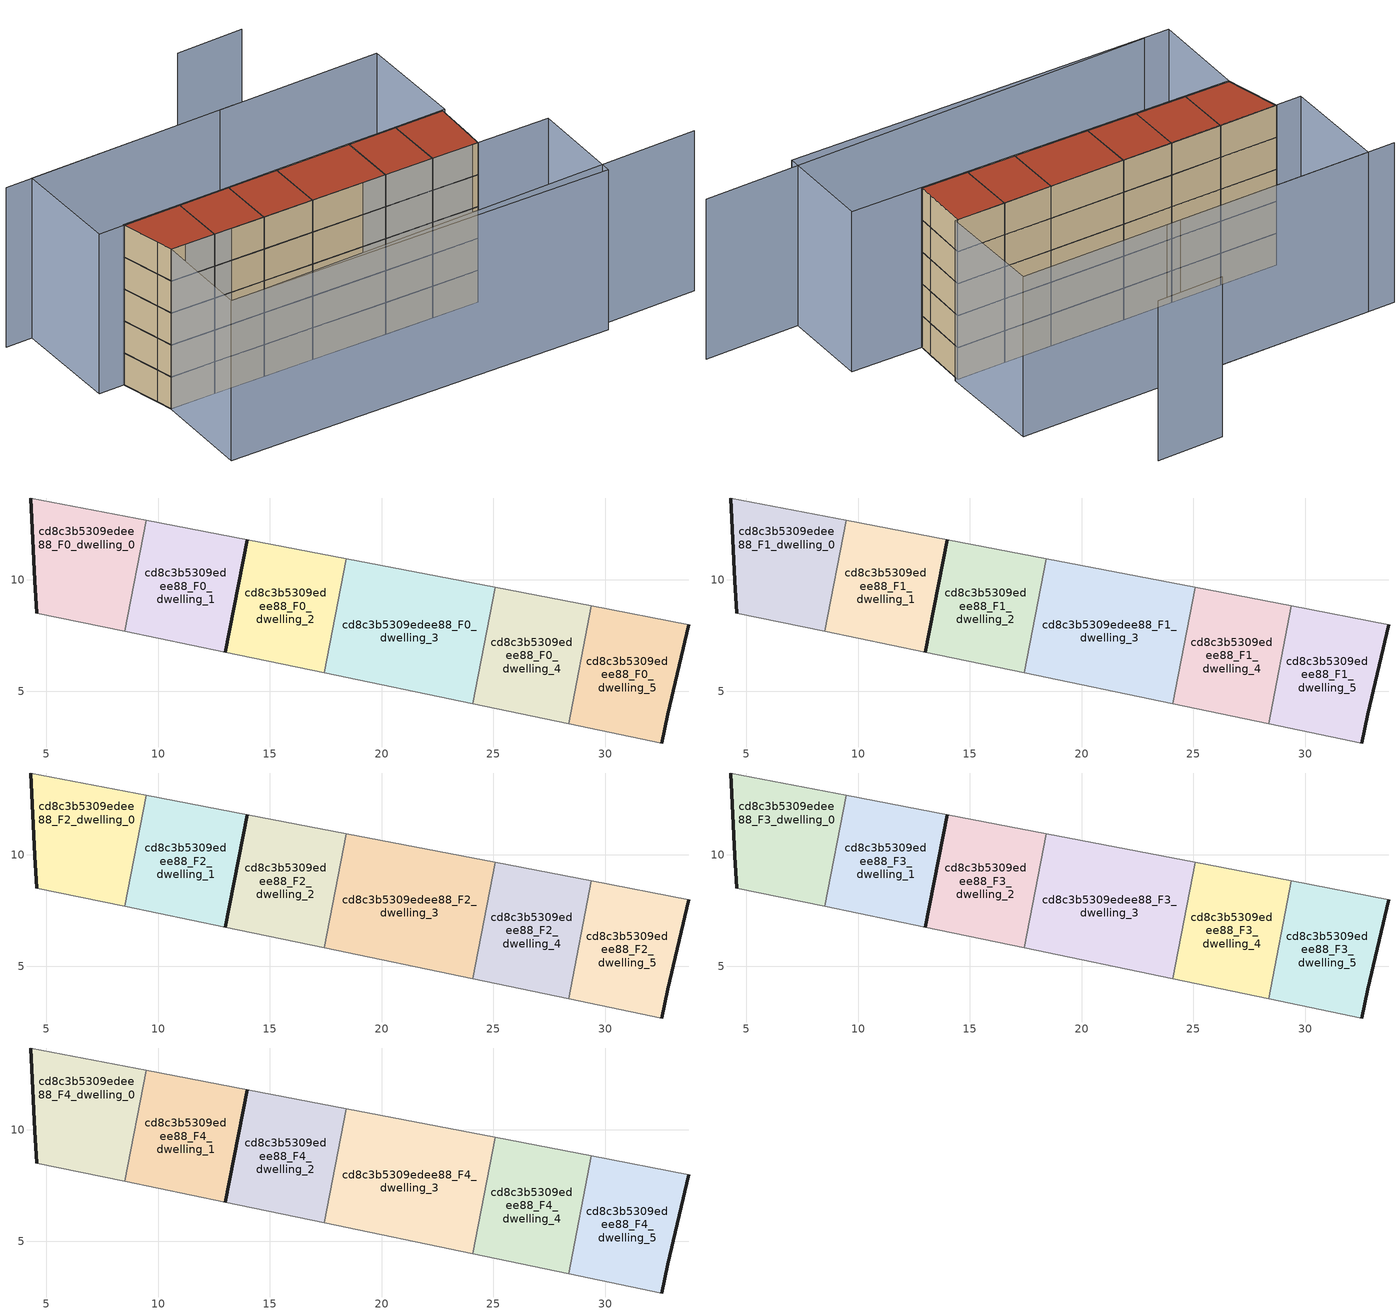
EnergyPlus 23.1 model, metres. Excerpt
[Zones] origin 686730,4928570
cd8c3b5309edee88_F0_dwelling_0
 floor ground (EU_floor_Construction): 8.52,7.69 9.47,12.66 4.31,13.66 4.49,9.96 4.56,8.51 z0
 wall outside (EU_wall_Construction): 4.56,8.51 4.49,9.96 4.31,13.66 z0:3
 wall adiabatic (EU_wall_Construction): 8.52,7.69 4.56,8.51 / 4.31,13.66 9.47,12.66 z0:3
 wall to cd8c3b5309edee88_F0_dwelling_1 (EU_wall_Construction): 9.47,12.66 8.52,7.69 z0:3
cd8c3b5309edee88_F0_dwelling_1
 floor ground (EU_floor_Construction): 13.01,6.75 13.98,11.79 9.47,12.66 8.52,7.69 z0
 wall outside (EU_wall_Construction): 13.98,11.79 13.01,6.75 z0:3
 wall adiabatic (EU_wall_Construction): 13.01,6.75 8.52,7.69 / 9.47,12.66 13.98,11.79 z0:3
cd8c3b5309edee88_F0_dwelling_2
 floor ground (EU_floor_Construction): 17.44,5.83 18.42,10.94 13.98,11.79 13.01,6.75 z0
 wall outside (EU_wall_Construction): 13.01,6.75 13.98,11.79 z0:3
 wall adiabatic (EU_wall_Construction): 17.44,5.83 13.01,6.75 / 13.98,11.79 18.42,10.94 z0:3
 wall to cd8c3b5309edee88_F0_dwelling_3 (EU_wall_Construction): 18.42,10.94 17.44,5.83 z0:3
cd8c3b5309edee88_F0_dwelling_3
 floor ground (EU_floor_Construction): 24.08,4.45 25.08,9.66 18.42,10.94 17.44,5.83 z0
 wall adiabatic (EU_wall_Construction): 24.08,4.45 17.44,5.83 / 18.42,10.94 25.08,9.66 z0:3
 wall to cd8c3b5309edee88_F0_dwelling_4 (EU_wall_Construction): 25.09,9.66 24.08,4.45 z0:3
cd8c3b5309edee88_F0_dwelling_4
 floor ground (EU_floor_Construction): 28.38,3.56 29.39,8.83 25.08,9.66 24.08,4.45 z0
 wall adiabatic (EU_wall_Construction): 28.38,3.56 24.08,4.45 / 25.08,9.66 29.39,8.83 z0:3
 wall to cd8c3b5309edee88_F0_dwelling_5 (EU_wall_Construction): 29.39,8.83 28.38,3.56 z0:3
cd8c3b5309edee88_F0_dwelling_5
 floor ground (EU_floor_Construction): 32.53,2.69 32.82,3.97 33.74,7.99 29.39,8.83 28.38,3.56 z0
 wall outside (EU_wall_Construction): 33.74,7.99 32.82,3.97 32.53,2.69 z0:3
 wall adiabatic (EU_wall_Construction): 32.53,2.69 28.38,3.56 / 29.39,8.83 33.74,7.99 z0:3
cd8c3b5309edee88_F1_dwelling_0
 floor to cd8c3b5309edee88_F0_dwelling_0 (EU_floor_Construction): 8.51,7.69 9.47,12.66 4.3,13.66 4.49,9.96 4.56,8.51 z3
 wall outside (EU_wall_Construction): 4.56,8.51 4.49,9.96 4.31,13.66 z3:6
 wall adiabatic (EU_wall_Construction): 8.52,7.69 4.56,8.51 / 4.31,13.66 9.47,12.66 z3:6
 wall to cd8c3b5309edee88_F1_dwelling_1 (EU_wall_Construction): 9.47,12.66 8.52,7.69 z3:6
cd8c3b5309edee88_F1_dwelling_1
 floor to cd8c3b5309edee88_F0_dwelling_1 (EU_floor_Construction): 13.01,6.75 13.98,11.79 9.47,12.66 8.51,7.69 z3
 wall outside (EU_wall_Construction): 13.98,11.79 13.01,6.75 z3:6
 wall adiabatic (EU_wall_Construction): 13.01,6.75 8.52,7.69 / 9.47,12.66 13.98,11.79 z3:6
cd8c3b5309edee88_F1_dwelling_2
 floor to cd8c3b5309edee88_F0_dwelling_2 (EU_floor_Construction): 17.44,5.83 18.42,10.94 13.98,11.79 13.01,6.75 z3
 wall outside (EU_wall_Construction): 13.01,6.75 13.98,11.79 z3:6
 wall adiabatic (EU_wall_Construction): 17.44,5.83 13.01,6.75 / 13.98,11.79 18.42,10.94 z3:6
 wall to cd8c3b5309edee88_F1_dwelling_3 (EU_wall_Construction): 18.42,10.94 17.44,5.83 z3:6
cd8c3b5309edee88_F1_dwelling_3
 floor to cd8c3b5309edee88_F0_dwelling_3 (EU_floor_Construction): 24.08,4.45 25.08,9.66 18.42,10.94 17.44,5.83 z3
 wall adiabatic (EU_wall_Construction): 24.08,4.45 17.44,5.83 / 18.42,10.94 25.08,9.66 z3:6
 wall to cd8c3b5309edee88_F1_dwelling_4 (EU_wall_Construction): 25.09,9.66 24.08,4.45 z3:6
cd8c3b5309edee88_F1_dwelling_4
 floor to cd8c3b5309edee88_F0_dwelling_4 (EU_floor_Construction): 28.38,3.56 29.39,8.83 25.08,9.66 24.08,4.45 z3
 wall adiabatic (EU_wall_Construction): 28.38,3.56 24.08,4.45 / 25.08,9.66 29.39,8.83 z3:6
 wall to cd8c3b5309edee88_F1_dwelling_5 (EU_wall_Construction): 29.39,8.83 28.38,3.56 z3:6
cd8c3b5309edee88_F1_dwelling_5
 floor to cd8c3b5309edee88_F0_dwelling_5 (EU_floor_Construction): 32.53,2.69 32.82,3.97 33.74,7.99 29.39,8.83 28.38,3.56 z3
 wall outside (EU_wall_Construction): 33.74,7.99 32.82,3.97 32.53,2.69 z3:6
 wall adiabatic (EU_wall_Construction): 32.53,2.69 28.38,3.56 / 29.39,8.83 33.74,7.99 z3:6
cd8c3b5309edee88_F2_dwelling_0
 floor to cd8c3b5309edee88_F1_dwelling_0 (EU_floor_Construction): 8.51,7.69 9.47,12.66 4.3,13.66 4.49,9.96 4.56,8.51 z6
 wall outside (EU_wall_Construction): 4.56,8.51 4.49,9.96 4.31,13.66 z6:9
 wall adiabatic (EU_wall_Construction): 8.52,7.69 4.56,8.51 / 4.31,13.66 9.47,12.66 z6:9
 wall to cd8c3b5309edee88_F2_dwelling_1 (EU_wall_Construction): 9.47,12.66 8.52,7.69 z6:9
cd8c3b5309edee88_F2_dwelling_1
 floor to cd8c3b5309edee88_F1_dwelling_1 (EU_floor_Construction): 13.01,6.75 13.98,11.79 9.47,12.66 8.51,7.69 z6
 wall outside (EU_wall_Construction): 13.98,11.79 13.01,6.75 z6:9
 wall adiabatic (EU_wall_Construction): 13.01,6.75 8.52,7.69 / 9.47,12.66 13.98,11.79 z6:9
cd8c3b5309edee88_F2_dwelling_2
 floor to cd8c3b5309edee88_F1_dwelling_2 (EU_floor_Construction): 17.44,5.83 18.42,10.94 13.98,11.79 13.01,6.75 z6
 wall outside (EU_wall_Construction): 13.01,6.75 13.98,11.79 z6:9
 wall adiabatic (EU_wall_Construction): 17.44,5.83 13.01,6.75 / 13.98,11.79 18.42,10.94 z6:9
 wall to cd8c3b5309edee88_F2_dwelling_3 (EU_wall_Construction): 18.42,10.94 17.44,5.83 z6:9
cd8c3b5309edee88_F2_dwelling_3
 floor to cd8c3b5309edee88_F1_dwelling_3 (EU_floor_Construction): 24.08,4.45 25.08,9.66 18.42,10.94 17.44,5.83 z6
 wall adiabatic (EU_wall_Construction): 24.08,4.45 17.44,5.83 / 18.42,10.94 25.08,9.66 z6:9
 wall to cd8c3b5309edee88_F2_dwelling_4 (EU_wall_Construction): 25.09,9.66 24.08,4.45 z6:9
cd8c3b5309edee88_F2_dwelling_4
 floor to cd8c3b5309edee88_F1_dwelling_4 (EU_floor_Construction): 28.38,3.56 29.39,8.83 25.08,9.66 24.08,4.45 z6
 wall adiabatic (EU_wall_Construction): 28.38,3.56 24.08,4.45 / 25.08,9.66 29.39,8.83 z6:9
 wall to cd8c3b5309edee88_F2_dwelling_5 (EU_wall_Construction): 29.39,8.83 28.38,3.56 z6:9
cd8c3b5309edee88_F2_dwelling_5
 floor to cd8c3b5309edee88_F1_dwelling_5 (EU_floor_Construction): 32.53,2.69 32.82,3.97 33.74,7.99 29.39,8.83 28.38,3.56 z6
 wall outside (EU_wall_Construction): 33.74,7.99 32.82,3.97 32.53,2.69 z6:9
 wall adiabatic (EU_wall_Construction): 32.53,2.69 28.38,3.56 / 29.39,8.83 33.74,7.99 z6:9
cd8c3b5309edee88_F3_dwelling_0
 floor to cd8c3b5309edee88_F2_dwelling_0 (EU_floor_Construction): 8.51,7.69 9.47,12.66 4.3,13.66 4.49,9.96 4.56,8.51 z9
 wall outside (EU_wall_Construction): 4.56,8.51 4.49,9.96 4.31,13.66 z9:12
 wall adiabatic (EU_wall_Construction): 8.52,7.69 4.56,8.51 / 4.31,13.66 9.47,12.66 z9:12
 wall to cd8c3b5309edee88_F3_dwelling_1 (EU_wall_Construction): 9.47,12.66 8.52,7.69 z9:12
cd8c3b5309edee88_F3_dwelling_1
 floor to cd8c3b5309edee88_F2_dwelling_1 (EU_floor_Construction): 13.01,6.75 13.98,11.79 9.47,12.66 8.51,7.69 z9
 wall outside (EU_wall_Construction): 13.98,11.79 13.01,6.75 z9:12
 wall adiabatic (EU_wall_Construction): 13.01,6.75 8.52,7.69 / 9.47,12.66 13.98,11.79 z9:12
cd8c3b5309edee88_F3_dwelling_2
 floor to cd8c3b5309edee88_F2_dwelling_2 (EU_floor_Construction): 17.44,5.83 18.42,10.94 13.98,11.79 13.01,6.75 z9
 wall outside (EU_wall_Construction): 13.01,6.75 13.98,11.79 z9:12
 wall adiabatic (EU_wall_Construction): 17.44,5.83 13.01,6.75 / 13.98,11.79 18.42,10.94 z9:12
 wall to cd8c3b5309edee88_F3_dwelling_3 (EU_wall_Construction): 18.42,10.94 17.44,5.83 z9:12
cd8c3b5309edee88_F3_dwelling_3
 floor to cd8c3b5309edee88_F2_dwelling_3 (EU_floor_Construction): 24.08,4.45 25.08,9.66 18.42,10.94 17.44,5.83 z9
 wall adiabatic (EU_wall_Construction): 24.08,4.45 17.44,5.83 / 18.42,10.94 25.08,9.66 z9:12
 wall to cd8c3b5309edee88_F3_dwelling_4 (EU_wall_Construction): 25.09,9.66 24.08,4.45 z9:12
cd8c3b5309edee88_F3_dwelling_4
 floor to cd8c3b5309edee88_F2_dwelling_4 (EU_floor_Construction): 28.38,3.56 29.39,8.83 25.08,9.66 24.08,4.45 z9
 wall adiabatic (EU_wall_Construction): 28.38,3.56 24.08,4.45 / 25.08,9.66 29.39,8.83 z9:12
 wall to cd8c3b5309edee88_F3_dwelling_5 (EU_wall_Construction): 29.39,8.83 28.38,3.56 z9:12
cd8c3b5309edee88_F3_dwelling_5
 floor to cd8c3b5309edee88_F2_dwelling_5 (EU_floor_Construction): 32.53,2.69 32.82,3.97 33.74,7.99 29.39,8.83 28.38,3.56 z9
 wall outside (EU_wall_Construction): 33.74,7.99 32.82,3.97 32.53,2.69 z9:12
 wall adiabatic (EU_wall_Construction): 32.53,2.69 28.38,3.56 / 29.39,8.83 33.74,7.99 z9:12
cd8c3b5309edee88_F4_dwelling_0
 floor to cd8c3b5309edee88_F3_dwelling_0 (EU_floor_Construction): 8.51,7.69 9.47,12.66 4.3,13.66 4.49,9.96 4.56,8.51 z12
 wall outside (EU_wall_Construction): 4.56,8.51 4.49,9.96 4.31,13.66 z12:15
 wall adiabatic (EU_wall_Construction): 8.52,7.69 4.56,8.51 / 4.31,13.66 9.47,12.66 z12:15
 wall to cd8c3b5309edee88_F4_dwelling_1 (EU_wall_Construction): 9.47,12.66 8.52,7.69 z12:15
 roof outside (EU_roof_Construction): 9.47,12.66 8.52,7.69 4.56,8.51 4.49,9.96 4.31,13.66 z15
cd8c3b5309edee88_F4_dwelling_1
 floor to cd8c3b5309edee88_F3_dwelling_1 (EU_floor_Construction): 13.01,6.75 13.98,11.79 9.47,12.66 8.51,7.69 z12
 wall outside (EU_wall_Construction): 13.98,11.79 13.01,6.75 z12:15
 wall adiabatic (EU_wall_Construction): 13.01,6.75 8.52,7.69 / 9.47,12.66 13.98,11.79 z12:15
 roof outside (EU_roof_Construction): 13.98,11.79 13.01,6.75 8.52,7.69 9.47,12.66 z15
cd8c3b5309edee88_F4_dwelling_2
 floor to cd8c3b5309edee88_F3_dwelling_2 (EU_floor_Construction): 17.44,5.83 18.42,10.94 13.98,11.79 13.01,6.75 z12
 wall outside (EU_wall_Construction): 13.01,6.75 13.98,11.79 z12:15
 wall adiabatic (EU_wall_Construction): 17.44,5.83 13.01,6.75 / 13.98,11.79 18.42,10.94 z12:15
 wall to cd8c3b5309edee88_F4_dwelling_3 (EU_wall_Construction): 18.42,10.94 17.44,5.83 z12:15
 roof outside (EU_roof_Construction): 18.42,10.94 17.44,5.83 13.01,6.75 13.98,11.79 z15
cd8c3b5309edee88_F4_dwelling_3
 floor to cd8c3b5309edee88_F3_dwelling_3 (EU_floor_Construction): 24.08,4.45 25.08,9.66 18.42,10.94 17.44,5.83 z12
 wall adiabatic (EU_wall_Construction): 24.08,4.45 17.44,5.83 / 18.42,10.94 25.08,9.66 z12:15
 wall to cd8c3b5309edee88_F4_dwelling_4 (EU_wall_Construction): 25.09,9.66 24.08,4.45 z12:15
 roof outside (EU_roof_Construction): 25.08,9.66 24.08,4.45 17.44,5.83 18.42,10.94 z15
cd8c3b5309edee88_F4_dwelling_4
 floor to cd8c3b5309edee88_F3_dwelling_4 (EU_floor_Construction): 28.38,3.56 29.39,8.83 25.08,9.66 24.08,4.45 z12
 wall adiabatic (EU_wall_Construction): 28.38,3.56 24.08,4.45 / 25.08,9.66 29.39,8.83 z12:15
 wall to cd8c3b5309edee88_F4_dwelling_5 (EU_wall_Construction): 29.39,8.83 28.38,3.56 z12:15
 roof outside (EU_roof_Construction): 29.39,8.83 28.38,3.56 24.08,4.45 25.08,9.66 z15
cd8c3b5309edee88_F4_dwelling_5
 floor to cd8c3b5309edee88_F3_dwelling_5 (EU_floor_Construction): 32.53,2.69 32.82,3.97 33.74,7.99 29.39,8.83 28.38,3.56 z12
 wall outside (EU_wall_Construction): 33.74,7.99 32.82,3.97 32.53,2.69 z12:15
 wall adiabatic (EU_wall_Construction): 32.53,2.69 28.38,3.56 / 29.39,8.83 33.74,7.99 z12:15
 roof outside (EU_roof_Construction): 33.74,7.99 32.82,3.97 32.53,2.69 28.38,3.56 29.39,8.83 z15
shading: 5.01,-0.52 45.88,-7.89 / 22.41,19.97 1.42,23.92 / 30.53,27.3 24.53,28.36 / 4.56,8.51 38.92,1.36 / 38.92,1.36 37.13,-7.23 / 37.13,-7.23 2.77,-0.08 / 2.77,-0.08 4.56,8.51 / 3.81,23.49 35.75,17.44 / 35.75,17.44 33.95,7.95 / 33.95,7.95 2.01,14 / 2.01,14 3.81,23.49 z0:15
[Building]
EU S2 Campaign: North Axis=0; Terrain=City; Solar Distribution=FullExterior
[Site:Location]
Bologna: Latitude=44.5; Longitude=11.25; Time Zone=1; Elevation=37
[SizingPeriod:WeatherFileDays]
AnnualSizingPeriod: Begin Month=1; Begin Day of Month=1; End Month=12; End Day of Month=31; Day of Week for Start Day=Monday; Use Weather File Daylight Saving Period=No; Use Weather File Rain and Snow Indicators=No
[MATERIAL]
EU_InternalMass_Material: Roughness=MediumRough; Thickness=0.1; Conductivity=1; Density=1800; Specific Heat=900; Thermal Absorptance=0.9; Solar Absorptance=0.7; Visible Absorptance=0.7
[MATERIAL:NOMASS] Roughness=MediumRough; Thermal Absorptance=0.9; Solar Absorptance=0.7; Visible Absorptance=0.7
Name | Thermal Resistance
EU_wall_NoMass | 0.779417
EU_roof_NoMass | 0.435466
EU_floor_NoMass | 0.588222
[CONSTRUCTION]
EU_wall_Construction: EU_wall_NoMass
EU_roof_Construction: EU_roof_NoMass
EU_floor_Construction: EU_floor_NoMass
EU_InternalMass_Construction: EU_InternalMass_Material
[ZONE] Type=1; Multiplier=1; Ceiling Height=autocalculate; Floor Area=autocalculate; Part of Total Floor Area=Yes
Name | Volume
cd8c3b5309edee88_F0_dwelling_0; cd8c3b5309edee88_F0_dwelling_5; cd8c3b5309edee88_F1_dwelling_5; cd8c3b5309edee88_F2_dwelling_5; cd8c3b5309edee88_F3_dwelling_5; cd8c3b5309edee88_F4_dwelling_5 | 70.2136
cd8c3b5309edee88_F1_dwelling_0; cd8c3b5309edee88_F2_dwelling_0; cd8c3b5309edee88_F3_dwelling_0; cd8c3b5309edee88_F4_dwelling_0 | 70.2144
cd8c3b5309edee88_F0_dwelling_1 | 70.2056
cd8c3b5309edee88_F1_dwelling_1; cd8c3b5309edee88_F2_dwelling_1; cd8c3b5309edee88_F3_dwelling_1; cd8c3b5309edee88_F4_dwelling_1 | 70.2063
cd8c3b5309edee88_F0_dwelling_2 | 70.218
cd8c3b5309edee88_F1_dwelling_2; cd8c3b5309edee88_F2_dwelling_2; cd8c3b5309edee88_F3_dwelling_2; cd8c3b5309edee88_F4_dwelling_2 | 70.2173
cd8c3b5309edee88_F0_dwelling_3; cd8c3b5309edee88_F1_dwelling_3; cd8c3b5309edee88_F2_dwelling_3; cd8c3b5309edee88_F3_dwelling_3; cd8c3b5309edee88_F4_dwelling_3 | 106.9
cd8c3b5309edee88_F0_dwelling_4; cd8c3b5309edee88_F1_dwelling_4; cd8c3b5309edee88_F2_dwelling_4; cd8c3b5309edee88_F3_dwelling_4; cd8c3b5309edee88_F4_dwelling_4 | 70.2085
[INTERNALMASS] Construction=EU_InternalMass_Construction; Surface Area=23.405
Name | Zone or ZoneList
cd8c3b5309edee88_F0_dwelling_0_EU_InternalMass | cd8c3b5309edee88_F0_dwelling_0
cd8c3b5309edee88_F0_dwelling_1_EU_InternalMass | cd8c3b5309edee88_F0_dwelling_1
cd8c3b5309edee88_F0_dwelling_2_EU_InternalMass | cd8c3b5309edee88_F0_dwelling_2
cd8c3b5309edee88_F0_dwelling_3_EU_InternalMass | cd8c3b5309edee88_F0_dwelling_3
cd8c3b5309edee88_F0_dwelling_4_EU_InternalMass | cd8c3b5309edee88_F0_dwelling_4
cd8c3b5309edee88_F0_dwelling_5_EU_InternalMass | cd8c3b5309edee88_F0_dwelling_5
cd8c3b5309edee88_F1_dwelling_0_EU_InternalMass | cd8c3b5309edee88_F1_dwelling_0
cd8c3b5309edee88_F1_dwelling_1_EU_InternalMass | cd8c3b5309edee88_F1_dwelling_1
cd8c3b5309edee88_F1_dwelling_2_EU_InternalMass | cd8c3b5309edee88_F1_dwelling_2
cd8c3b5309edee88_F1_dwelling_3_EU_InternalMass | cd8c3b5309edee88_F1_dwelling_3
cd8c3b5309edee88_F1_dwelling_4_EU_InternalMass | cd8c3b5309edee88_F1_dwelling_4
cd8c3b5309edee88_F1_dwelling_5_EU_InternalMass | cd8c3b5309edee88_F1_dwelling_5
cd8c3b5309edee88_F2_dwelling_0_EU_InternalMass | cd8c3b5309edee88_F2_dwelling_0
cd8c3b5309edee88_F2_dwelling_1_EU_InternalMass | cd8c3b5309edee88_F2_dwelling_1
cd8c3b5309edee88_F2_dwelling_2_EU_InternalMass | cd8c3b5309edee88_F2_dwelling_2
cd8c3b5309edee88_F2_dwelling_3_EU_InternalMass | cd8c3b5309edee88_F2_dwelling_3
cd8c3b5309edee88_F2_dwelling_4_EU_InternalMass | cd8c3b5309edee88_F2_dwelling_4
cd8c3b5309edee88_F2_dwelling_5_EU_InternalMass | cd8c3b5309edee88_F2_dwelling_5
cd8c3b5309edee88_F3_dwelling_0_EU_InternalMass | cd8c3b5309edee88_F3_dwelling_0
cd8c3b5309edee88_F3_dwelling_1_EU_InternalMass | cd8c3b5309edee88_F3_dwelling_1
cd8c3b5309edee88_F3_dwelling_2_EU_InternalMass | cd8c3b5309edee88_F3_dwelling_2
cd8c3b5309edee88_F3_dwelling_3_EU_InternalMass | cd8c3b5309edee88_F3_dwelling_3
cd8c3b5309edee88_F3_dwelling_4_EU_InternalMass | cd8c3b5309edee88_F3_dwelling_4
cd8c3b5309edee88_F3_dwelling_5_EU_InternalMass | cd8c3b5309edee88_F3_dwelling_5
cd8c3b5309edee88_F4_dwelling_0_EU_InternalMass | cd8c3b5309edee88_F4_dwelling_0
cd8c3b5309edee88_F4_dwelling_1_EU_InternalMass | cd8c3b5309edee88_F4_dwelling_1
cd8c3b5309edee88_F4_dwelling_2_EU_InternalMass | cd8c3b5309edee88_F4_dwelling_2
cd8c3b5309edee88_F4_dwelling_3_EU_InternalMass | cd8c3b5309edee88_F4_dwelling_3
cd8c3b5309edee88_F4_dwelling_4_EU_InternalMass | cd8c3b5309edee88_F4_dwelling_4
cd8c3b5309edee88_F4_dwelling_5_EU_InternalMass | cd8c3b5309edee88_F4_dwelling_5
[OTHEREQUIPMENT] Fuel Type=Electricity; Design Level Calculation Method=Watts/Area; Power per Zone Floor Area=1; Fraction Latent=0; Fraction Radiant=0; Fraction Lost=0; Carbon Dioxide Generation Rate=0; EndUse Subcategory=EU_Step8_InternalGains
Name | Zone or ZoneList or Space or SpaceList | Schedule
EU_Step8_InternalGain_cd8c3b5309edee88_F0_dwelling_0_f000 | cd8c3b5309edee88_F0_dwelling_0 | EU_Step8_GainSchedule_cd8c3b5309edee88_F0_dwelling_0_f000
EU_Step8_InternalGain_cd8c3b5309edee88_F0_dwelling_1_f000 | cd8c3b5309edee88_F0_dwelling_1 | EU_Step8_GainSchedule_cd8c3b5309edee88_F0_dwelling_1_f000
EU_Step8_InternalGain_cd8c3b5309edee88_F0_dwelling_2_f000 | cd8c3b5309edee88_F0_dwelling_2 | EU_Step8_GainSchedule_cd8c3b5309edee88_F0_dwelling_2_f000
EU_Step8_InternalGain_cd8c3b5309edee88_F0_dwelling_3_f000 | cd8c3b5309edee88_F0_dwelling_3 | EU_Step8_GainSchedule_cd8c3b5309edee88_F0_dwelling_3_f000
EU_Step8_InternalGain_cd8c3b5309edee88_F0_dwelling_4_f000 | cd8c3b5309edee88_F0_dwelling_4 | EU_Step8_GainSchedule_cd8c3b5309edee88_F0_dwelling_4_f000
EU_Step8_InternalGain_cd8c3b5309edee88_F0_dwelling_5_f000 | cd8c3b5309edee88_F0_dwelling_5 | EU_Step8_GainSchedule_cd8c3b5309edee88_F0_dwelling_5_f000
EU_Step8_InternalGain_cd8c3b5309edee88_F1_dwelling_0_f000 | cd8c3b5309edee88_F1_dwelling_0 | EU_Step8_GainSchedule_cd8c3b5309edee88_F1_dwelling_0_f000
EU_Step8_InternalGain_cd8c3b5309edee88_F1_dwelling_1_f000 | cd8c3b5309edee88_F1_dwelling_1 | EU_Step8_GainSchedule_cd8c3b5309edee88_F1_dwelling_1_f000
EU_Step8_InternalGain_cd8c3b5309edee88_F1_dwelling_2_f000 | cd8c3b5309edee88_F1_dwelling_2 | EU_Step8_GainSchedule_cd8c3b5309edee88_F1_dwelling_2_f000
EU_Step8_InternalGain_cd8c3b5309edee88_F1_dwelling_3_f000 | cd8c3b5309edee88_F1_dwelling_3 | EU_Step8_GainSchedule_cd8c3b5309edee88_F1_dwelling_3_f000
EU_Step8_InternalGain_cd8c3b5309edee88_F1_dwelling_4_f000 | cd8c3b5309edee88_F1_dwelling_4 | EU_Step8_GainSchedule_cd8c3b5309edee88_F1_dwelling_4_f000
EU_Step8_InternalGain_cd8c3b5309edee88_F1_dwelling_5_f000 | cd8c3b5309edee88_F1_dwelling_5 | EU_Step8_GainSchedule_cd8c3b5309edee88_F1_dwelling_5_f000
EU_Step8_InternalGain_cd8c3b5309edee88_F2_dwelling_0_f000 | cd8c3b5309edee88_F2_dwelling_0 | EU_Step8_GainSchedule_cd8c3b5309edee88_F2_dwelling_0_f000
EU_Step8_InternalGain_cd8c3b5309edee88_F2_dwelling_1_f000 | cd8c3b5309edee88_F2_dwelling_1 | EU_Step8_GainSchedule_cd8c3b5309edee88_F2_dwelling_1_f000
EU_Step8_InternalGain_cd8c3b5309edee88_F2_dwelling_2_f000 | cd8c3b5309edee88_F2_dwelling_2 | EU_Step8_GainSchedule_cd8c3b5309edee88_F2_dwelling_2_f000
EU_Step8_InternalGain_cd8c3b5309edee88_F2_dwelling_3_f000 | cd8c3b5309edee88_F2_dwelling_3 | EU_Step8_GainSchedule_cd8c3b5309edee88_F2_dwelling_3_f000
EU_Step8_InternalGain_cd8c3b5309edee88_F2_dwelling_4_f000 | cd8c3b5309edee88_F2_dwelling_4 | EU_Step8_GainSchedule_cd8c3b5309edee88_F2_dwelling_4_f000
EU_Step8_InternalGain_cd8c3b5309edee88_F2_dwelling_5_f000 | cd8c3b5309edee88_F2_dwelling_5 | EU_Step8_GainSchedule_cd8c3b5309edee88_F2_dwelling_5_f000
EU_Step8_InternalGain_cd8c3b5309edee88_F3_dwelling_0_f000 | cd8c3b5309edee88_F3_dwelling_0 | EU_Step8_GainSchedule_cd8c3b5309edee88_F3_dwelling_0_f000
EU_Step8_InternalGain_cd8c3b5309edee88_F3_dwelling_1_f000 | cd8c3b5309edee88_F3_dwelling_1 | EU_Step8_GainSchedule_cd8c3b5309edee88_F3_dwelling_1_f000
EU_Step8_InternalGain_cd8c3b5309edee88_F3_dwelling_2_f000 | cd8c3b5309edee88_F3_dwelling_2 | EU_Step8_GainSchedule_cd8c3b5309edee88_F3_dwelling_2_f000
EU_Step8_InternalGain_cd8c3b5309edee88_F3_dwelling_3_f000 | cd8c3b5309edee88_F3_dwelling_3 | EU_Step8_GainSchedule_cd8c3b5309edee88_F3_dwelling_3_f000
EU_Step8_InternalGain_cd8c3b5309edee88_F3_dwelling_4_f000 | cd8c3b5309edee88_F3_dwelling_4 | EU_Step8_GainSchedule_cd8c3b5309edee88_F3_dwelling_4_f000
EU_Step8_InternalGain_cd8c3b5309edee88_F3_dwelling_5_f000 | cd8c3b5309edee88_F3_dwelling_5 | EU_Step8_GainSchedule_cd8c3b5309edee88_F3_dwelling_5_f000
EU_Step8_InternalGain_cd8c3b5309edee88_F4_dwelling_0_f000 | cd8c3b5309edee88_F4_dwelling_0 | EU_Step8_GainSchedule_cd8c3b5309edee88_F4_dwelling_0_f000
EU_Step8_InternalGain_cd8c3b5309edee88_F4_dwelling_1_f000 | cd8c3b5309edee88_F4_dwelling_1 | EU_Step8_GainSchedule_cd8c3b5309edee88_F4_dwelling_1_f000
EU_Step8_InternalGain_cd8c3b5309edee88_F4_dwelling_2_f000 | cd8c3b5309edee88_F4_dwelling_2 | EU_Step8_GainSchedule_cd8c3b5309edee88_F4_dwelling_2_f000
EU_Step8_InternalGain_cd8c3b5309edee88_F4_dwelling_3_f000 | cd8c3b5309edee88_F4_dwelling_3 | EU_Step8_GainSchedule_cd8c3b5309edee88_F4_dwelling_3_f000
EU_Step8_InternalGain_cd8c3b5309edee88_F4_dwelling_4_f000 | cd8c3b5309edee88_F4_dwelling_4 | EU_Step8_GainSchedule_cd8c3b5309edee88_F4_dwelling_4_f000
EU_Step8_InternalGain_cd8c3b5309edee88_F4_dwelling_5_f000 | cd8c3b5309edee88_F4_dwelling_5 | EU_Step8_GainSchedule_cd8c3b5309edee88_F4_dwelling_5_f000
[ZONEVENTILATION:DESIGNFLOWRATE] Schedule=EU_AlwaysOn; Design Flow Rate Calculation Method=AirChanges/Hour; Air Changes per Hour=0.712058; Ventilation Type=Natural; Fan Pressure Rise=0; Fan Total Efficiency=1; Constant Term Coefficient=1; Temperature Term Coefficient=0; Velocity Term Coefficient=0; Velocity Squared Term Coefficient=0; Minimum Indoor Temperature=-100; Maximum Indoor Temperature=100; Delta Temperature=-100; Minimum Outdoor Temperature=-100; Maximum Outdoor Temperature=100; Maximum Wind Speed=40
Name | Zone or ZoneList or Space or SpaceList
EU_ConstantAir_cd8c3b5309edee88_F0_dwelling_0 | cd8c3b5309edee88_F0_dwelling_0
EU_ConstantAir_cd8c3b5309edee88_F0_dwelling_1 | cd8c3b5309edee88_F0_dwelling_1
EU_ConstantAir_cd8c3b5309edee88_F0_dwelling_2 | cd8c3b5309edee88_F0_dwelling_2
EU_ConstantAir_cd8c3b5309edee88_F0_dwelling_3 | cd8c3b5309edee88_F0_dwelling_3
EU_ConstantAir_cd8c3b5309edee88_F0_dwelling_4 | cd8c3b5309edee88_F0_dwelling_4
EU_ConstantAir_cd8c3b5309edee88_F0_dwelling_5 | cd8c3b5309edee88_F0_dwelling_5
EU_ConstantAir_cd8c3b5309edee88_F1_dwelling_0 | cd8c3b5309edee88_F1_dwelling_0
EU_ConstantAir_cd8c3b5309edee88_F1_dwelling_1 | cd8c3b5309edee88_F1_dwelling_1
EU_ConstantAir_cd8c3b5309edee88_F1_dwelling_2 | cd8c3b5309edee88_F1_dwelling_2
EU_ConstantAir_cd8c3b5309edee88_F1_dwelling_3 | cd8c3b5309edee88_F1_dwelling_3
EU_ConstantAir_cd8c3b5309edee88_F1_dwelling_4 | cd8c3b5309edee88_F1_dwelling_4
EU_ConstantAir_cd8c3b5309edee88_F1_dwelling_5 | cd8c3b5309edee88_F1_dwelling_5
EU_ConstantAir_cd8c3b5309edee88_F2_dwelling_0 | cd8c3b5309edee88_F2_dwelling_0
EU_ConstantAir_cd8c3b5309edee88_F2_dwelling_1 | cd8c3b5309edee88_F2_dwelling_1
EU_ConstantAir_cd8c3b5309edee88_F2_dwelling_2 | cd8c3b5309edee88_F2_dwelling_2
EU_ConstantAir_cd8c3b5309edee88_F2_dwelling_3 | cd8c3b5309edee88_F2_dwelling_3
EU_ConstantAir_cd8c3b5309edee88_F2_dwelling_4 | cd8c3b5309edee88_F2_dwelling_4
EU_ConstantAir_cd8c3b5309edee88_F2_dwelling_5 | cd8c3b5309edee88_F2_dwelling_5
EU_ConstantAir_cd8c3b5309edee88_F3_dwelling_0 | cd8c3b5309edee88_F3_dwelling_0
EU_ConstantAir_cd8c3b5309edee88_F3_dwelling_1 | cd8c3b5309edee88_F3_dwelling_1
EU_ConstantAir_cd8c3b5309edee88_F3_dwelling_2 | cd8c3b5309edee88_F3_dwelling_2
EU_ConstantAir_cd8c3b5309edee88_F3_dwelling_3 | cd8c3b5309edee88_F3_dwelling_3
EU_ConstantAir_cd8c3b5309edee88_F3_dwelling_4 | cd8c3b5309edee88_F3_dwelling_4
EU_ConstantAir_cd8c3b5309edee88_F3_dwelling_5 | cd8c3b5309edee88_F3_dwelling_5
EU_ConstantAir_cd8c3b5309edee88_F4_dwelling_0 | cd8c3b5309edee88_F4_dwelling_0
EU_ConstantAir_cd8c3b5309edee88_F4_dwelling_1 | cd8c3b5309edee88_F4_dwelling_1
EU_ConstantAir_cd8c3b5309edee88_F4_dwelling_2 | cd8c3b5309edee88_F4_dwelling_2
EU_ConstantAir_cd8c3b5309edee88_F4_dwelling_3 | cd8c3b5309edee88_F4_dwelling_3
EU_ConstantAir_cd8c3b5309edee88_F4_dwelling_4 | cd8c3b5309edee88_F4_dwelling_4
EU_ConstantAir_cd8c3b5309edee88_F4_dwelling_5 | cd8c3b5309edee88_F4_dwelling_5
[HVACTEMPLATE:THERMOSTAT] Constant Heating Setpoint=20; Constant Cooling Setpoint=50
EU_HeatOnly_cd8c3b5309edee88_F0_dwelling_0; EU_HeatOnly_cd8c3b5309edee88_F0_dwelling_1; EU_HeatOnly_cd8c3b5309edee88_F0_dwelling_2; EU_HeatOnly_cd8c3b5309edee88_F0_dwelling_3; EU_HeatOnly_cd8c3b5309edee88_F0_dwelling_4; EU_HeatOnly_cd8c3b5309edee88_F0_dwelling_5; EU_HeatOnly_cd8c3b5309edee88_F1_dwelling_0; EU_HeatOnly_cd8c3b5309edee88_F1_dwelling_1; EU_HeatOnly_cd8c3b5309edee88_F1_dwelling_2; EU_HeatOnly_cd8c3b5309edee88_F1_dwelling_3; EU_HeatOnly_cd8c3b5309edee88_F1_dwelling_4; EU_HeatOnly_cd8c3b5309edee88_F1_dwelling_5; EU_HeatOnly_cd8c3b5309edee88_F2_dwelling_0; EU_HeatOnly_cd8c3b5309edee88_F2_dwelling_1; EU_HeatOnly_cd8c3b5309edee88_F2_dwelling_2; EU_HeatOnly_cd8c3b5309edee88_F2_dwelling_3; EU_HeatOnly_cd8c3b5309edee88_F2_dwelling_4; EU_HeatOnly_cd8c3b5309edee88_F2_dwelling_5; EU_HeatOnly_cd8c3b5309edee88_F3_dwelling_0; EU_HeatOnly_cd8c3b5309edee88_F3_dwelling_1; EU_HeatOnly_cd8c3b5309edee88_F3_dwelling_2; EU_HeatOnly_cd8c3b5309edee88_F3_dwelling_3; EU_HeatOnly_cd8c3b5309edee88_F3_dwelling_4; EU_HeatOnly_cd8c3b5309edee88_F3_dwelling_5; EU_HeatOnly_cd8c3b5309edee88_F4_dwelling_0; EU_HeatOnly_cd8c3b5309edee88_F4_dwelling_1; EU_HeatOnly_cd8c3b5309edee88_F4_dwelling_2; EU_HeatOnly_cd8c3b5309edee88_F4_dwelling_3; EU_HeatOnly_cd8c3b5309edee88_F4_dwelling_4; EU_HeatOnly_cd8c3b5309edee88_F4_dwelling_5
[HVACTEMPLATE:ZONE:IDEALLOADSAIRSYSTEM] System Availability Schedule=EU_AlwaysOn; Maximum Heating Supply Air Temperature=50; Minimum Cooling Supply Air Temperature=13; Maximum Heating Supply Air Humidity Ratio=0.0156; Minimum Cooling Supply Air Humidity Ratio=0.0077; Heating Limit=NoLimit; Cooling Limit=NoLimit; Heating Availability Schedule=EU_AlwaysOn; Cooling Availability Schedule=EU_CoolingOff; Dehumidification Control Type=ConstantSensibleHeatRatio; Cooling Sensible Heat Ratio=0.7; Dehumidification Setpoint=60; Humidification Control Type=None; Humidification Setpoint=30; Outdoor Air Method=None; Outdoor Air Flow Rate per Person=0.00944; Outdoor Air Flow Rate per Zone Floor Area=0; Outdoor Air Flow Rate per Zone=0; Demand Controlled Ventilation Type=None; Outdoor Air Economizer Type=NoEconomizer; Heat Recovery Type=None; Sensible Heat Recovery Effectiveness=0.7; Latent Heat Recovery Effectiveness=0.65
Name | Template Thermostat
cd8c3b5309edee88_F0_dwelling_0 | EU_HeatOnly_cd8c3b5309edee88_F0_dwelling_0
cd8c3b5309edee88_F0_dwelling_1 | EU_HeatOnly_cd8c3b5309edee88_F0_dwelling_1
cd8c3b5309edee88_F0_dwelling_2 | EU_HeatOnly_cd8c3b5309edee88_F0_dwelling_2
cd8c3b5309edee88_F0_dwelling_3 | EU_HeatOnly_cd8c3b5309edee88_F0_dwelling_3
cd8c3b5309edee88_F0_dwelling_4 | EU_HeatOnly_cd8c3b5309edee88_F0_dwelling_4
cd8c3b5309edee88_F0_dwelling_5 | EU_HeatOnly_cd8c3b5309edee88_F0_dwelling_5
cd8c3b5309edee88_F1_dwelling_0 | EU_HeatOnly_cd8c3b5309edee88_F1_dwelling_0
cd8c3b5309edee88_F1_dwelling_1 | EU_HeatOnly_cd8c3b5309edee88_F1_dwelling_1
cd8c3b5309edee88_F1_dwelling_2 | EU_HeatOnly_cd8c3b5309edee88_F1_dwelling_2
cd8c3b5309edee88_F1_dwelling_3 | EU_HeatOnly_cd8c3b5309edee88_F1_dwelling_3
cd8c3b5309edee88_F1_dwelling_4 | EU_HeatOnly_cd8c3b5309edee88_F1_dwelling_4
cd8c3b5309edee88_F1_dwelling_5 | EU_HeatOnly_cd8c3b5309edee88_F1_dwelling_5
cd8c3b5309edee88_F2_dwelling_0 | EU_HeatOnly_cd8c3b5309edee88_F2_dwelling_0
cd8c3b5309edee88_F2_dwelling_1 | EU_HeatOnly_cd8c3b5309edee88_F2_dwelling_1
cd8c3b5309edee88_F2_dwelling_2 | EU_HeatOnly_cd8c3b5309edee88_F2_dwelling_2
cd8c3b5309edee88_F2_dwelling_3 | EU_HeatOnly_cd8c3b5309edee88_F2_dwelling_3
cd8c3b5309edee88_F2_dwelling_4 | EU_HeatOnly_cd8c3b5309edee88_F2_dwelling_4
cd8c3b5309edee88_F2_dwelling_5 | EU_HeatOnly_cd8c3b5309edee88_F2_dwelling_5
cd8c3b5309edee88_F3_dwelling_0 | EU_HeatOnly_cd8c3b5309edee88_F3_dwelling_0
cd8c3b5309edee88_F3_dwelling_1 | EU_HeatOnly_cd8c3b5309edee88_F3_dwelling_1
cd8c3b5309edee88_F3_dwelling_2 | EU_HeatOnly_cd8c3b5309edee88_F3_dwelling_2
cd8c3b5309edee88_F3_dwelling_3 | EU_HeatOnly_cd8c3b5309edee88_F3_dwelling_3
cd8c3b5309edee88_F3_dwelling_4 | EU_HeatOnly_cd8c3b5309edee88_F3_dwelling_4
cd8c3b5309edee88_F3_dwelling_5 | EU_HeatOnly_cd8c3b5309edee88_F3_dwelling_5
cd8c3b5309edee88_F4_dwelling_0 | EU_HeatOnly_cd8c3b5309edee88_F4_dwelling_0
cd8c3b5309edee88_F4_dwelling_1 | EU_HeatOnly_cd8c3b5309edee88_F4_dwelling_1
cd8c3b5309edee88_F4_dwelling_2 | EU_HeatOnly_cd8c3b5309edee88_F4_dwelling_2
cd8c3b5309edee88_F4_dwelling_3 | EU_HeatOnly_cd8c3b5309edee88_F4_dwelling_3
cd8c3b5309edee88_F4_dwelling_4 | EU_HeatOnly_cd8c3b5309edee88_F4_dwelling_4
cd8c3b5309edee88_F4_dwelling_5 | EU_HeatOnly_cd8c3b5309edee88_F4_dwelling_5
[SIZING:ZONE] Zone Cooling Design Supply Air Temperature Input Method=SupplyAirTemperature; Zone Cooling Design Supply Air Temperature=13; Zone Heating Design Supply Air Temperature Input Method=SupplyAirTemperature; Zone Heating Design Supply Air Temperature=50; Zone Cooling Design Supply Air Humidity Ratio=0.008; Zone Heating Design Supply Air Humidity Ratio=0.008; Cooling Design Air Flow Method=DesignDay; Cooling Design Air Flow Rate=0; Cooling Minimum Air Flow per Zone Floor Area=0.000762; Cooling Minimum Air Flow=0; Cooling Minimum Air Flow Fraction=0.2; Heating Design Air Flow Method=DesignDay; Heating Design Air Flow Rate=0; Heating Maximum Air Flow per Zone Floor Area=0.002032; Heating Maximum Air Flow=0.141576; Heating Maximum Air Flow Fraction=0.3; Account for Dedicated Outdoor Air System=No; Dedicated Outdoor Air System Control Strategy=NeutralSupplyAir; Dedicated Outdoor Air Low Setpoint Temperature for Design=autosize; Dedicated Outdoor Air High Setpoint Temperature for Design=autosize; Zone Load Sizing Method=Sensible Load Only No Latent Load; Zone Latent Cooling Design Supply Air Humidity Ratio Input Method=HumidityRatioDifference; Zone Cooling Design Supply Air Humidity Ratio Difference=0.005; Zone Latent Heating Design Supply Air Humidity Ratio Input Method=HumidityRatioDifference; Zone Humidification Design Supply Air Humidity Ratio Difference=0.005
cd8c3b5309edee88_F0_dwelling_0; cd8c3b5309edee88_F0_dwelling_1; cd8c3b5309edee88_F0_dwelling_2; cd8c3b5309edee88_F0_dwelling_3; cd8c3b5309edee88_F0_dwelling_4; cd8c3b5309edee88_F0_dwelling_5; cd8c3b5309edee88_F1_dwelling_0; cd8c3b5309edee88_F1_dwelling_1; cd8c3b5309edee88_F1_dwelling_2; cd8c3b5309edee88_F1_dwelling_3; cd8c3b5309edee88_F1_dwelling_4; cd8c3b5309edee88_F1_dwelling_5; cd8c3b5309edee88_F2_dwelling_0; cd8c3b5309edee88_F2_dwelling_1; cd8c3b5309edee88_F2_dwelling_2; cd8c3b5309edee88_F2_dwelling_3; cd8c3b5309edee88_F2_dwelling_4; cd8c3b5309edee88_F2_dwelling_5; cd8c3b5309edee88_F3_dwelling_0; cd8c3b5309edee88_F3_dwelling_1; cd8c3b5309edee88_F3_dwelling_2; cd8c3b5309edee88_F3_dwelling_3; cd8c3b5309edee88_F3_dwelling_4; cd8c3b5309edee88_F3_dwelling_5; cd8c3b5309edee88_F4_dwelling_0; cd8c3b5309edee88_F4_dwelling_1; cd8c3b5309edee88_F4_dwelling_2; cd8c3b5309edee88_F4_dwelling_3; cd8c3b5309edee88_F4_dwelling_4; cd8c3b5309edee88_F4_dwelling_5
[SCHEDULE:CONSTANT]
Name | Hourly Value
EU_AlwaysOn | 1
EU_CoolingOff | 0
[SCHEDULE:FILE] Column Number=1; Rows to Skip at Top=0; Number of Hours of Data=8760; Column Separator=Comma; Interpolate to Timestep=No; Minutes per Item=60; Adjust Schedule for Daylight Savings=Yes
Name | File
EU_Step8_GainSchedule_cd8c3b5309edee88_F0_dwelling_0_f000 | ../../schedules/cd8c3b5309edee88/cd8c3b5309edee88_F0_dwelling_0_f000_gain.csv
EU_Step8_GainSchedule_cd8c3b5309edee88_F0_dwelling_1_f000 | ../../schedules/cd8c3b5309edee88/cd8c3b5309edee88_F0_dwelling_1_f000_gain.csv
EU_Step8_GainSchedule_cd8c3b5309edee88_F0_dwelling_2_f000 | ../../schedules/cd8c3b5309edee88/cd8c3b5309edee88_F0_dwelling_2_f000_gain.csv
EU_Step8_GainSchedule_cd8c3b5309edee88_F0_dwelling_3_f000 | ../../schedules/cd8c3b5309edee88/cd8c3b5309edee88_F0_dwelling_3_f000_gain.csv
EU_Step8_GainSchedule_cd8c3b5309edee88_F0_dwelling_4_f000 | ../../schedules/cd8c3b5309edee88/cd8c3b5309edee88_F0_dwelling_4_f000_gain.csv
EU_Step8_GainSchedule_cd8c3b5309edee88_F0_dwelling_5_f000 | ../../schedules/cd8c3b5309edee88/cd8c3b5309edee88_F0_dwelling_5_f000_gain.csv
EU_Step8_GainSchedule_cd8c3b5309edee88_F1_dwelling_0_f000 | ../../schedules/cd8c3b5309edee88/cd8c3b5309edee88_F1_dwelling_0_f000_gain.csv
EU_Step8_GainSchedule_cd8c3b5309edee88_F1_dwelling_1_f000 | ../../schedules/cd8c3b5309edee88/cd8c3b5309edee88_F1_dwelling_1_f000_gain.csv
EU_Step8_GainSchedule_cd8c3b5309edee88_F1_dwelling_2_f000 | ../../schedules/cd8c3b5309edee88/cd8c3b5309edee88_F1_dwelling_2_f000_gain.csv
EU_Step8_GainSchedule_cd8c3b5309edee88_F1_dwelling_3_f000 | ../../schedules/cd8c3b5309edee88/cd8c3b5309edee88_F1_dwelling_3_f000_gain.csv
EU_Step8_GainSchedule_cd8c3b5309edee88_F1_dwelling_4_f000 | ../../schedules/cd8c3b5309edee88/cd8c3b5309edee88_F1_dwelling_4_f000_gain.csv
EU_Step8_GainSchedule_cd8c3b5309edee88_F1_dwelling_5_f000 | ../../schedules/cd8c3b5309edee88/cd8c3b5309edee88_F1_dwelling_5_f000_gain.csv
EU_Step8_GainSchedule_cd8c3b5309edee88_F2_dwelling_0_f000 | ../../schedules/cd8c3b5309edee88/cd8c3b5309edee88_F2_dwelling_0_f000_gain.csv
EU_Step8_GainSchedule_cd8c3b5309edee88_F2_dwelling_1_f000 | ../../schedules/cd8c3b5309edee88/cd8c3b5309edee88_F2_dwelling_1_f000_gain.csv
EU_Step8_GainSchedule_cd8c3b5309edee88_F2_dwelling_2_f000 | ../../schedules/cd8c3b5309edee88/cd8c3b5309edee88_F2_dwelling_2_f000_gain.csv
EU_Step8_GainSchedule_cd8c3b5309edee88_F2_dwelling_3_f000 | ../../schedules/cd8c3b5309edee88/cd8c3b5309edee88_F2_dwelling_3_f000_gain.csv
EU_Step8_GainSchedule_cd8c3b5309edee88_F2_dwelling_4_f000 | ../../schedules/cd8c3b5309edee88/cd8c3b5309edee88_F2_dwelling_4_f000_gain.csv
EU_Step8_GainSchedule_cd8c3b5309edee88_F2_dwelling_5_f000 | ../../schedules/cd8c3b5309edee88/cd8c3b5309edee88_F2_dwelling_5_f000_gain.csv
EU_Step8_GainSchedule_cd8c3b5309edee88_F3_dwelling_0_f000 | ../../schedules/cd8c3b5309edee88/cd8c3b5309edee88_F3_dwelling_0_f000_gain.csv
EU_Step8_GainSchedule_cd8c3b5309edee88_F3_dwelling_1_f000 | ../../schedules/cd8c3b5309edee88/cd8c3b5309edee88_F3_dwelling_1_f000_gain.csv
EU_Step8_GainSchedule_cd8c3b5309edee88_F3_dwelling_2_f000 | ../../schedules/cd8c3b5309edee88/cd8c3b5309edee88_F3_dwelling_2_f000_gain.csv
EU_Step8_GainSchedule_cd8c3b5309edee88_F3_dwelling_3_f000 | ../../schedules/cd8c3b5309edee88/cd8c3b5309edee88_F3_dwelling_3_f000_gain.csv
EU_Step8_GainSchedule_cd8c3b5309edee88_F3_dwelling_4_f000 | ../../schedules/cd8c3b5309edee88/cd8c3b5309edee88_F3_dwelling_4_f000_gain.csv
EU_Step8_GainSchedule_cd8c3b5309edee88_F3_dwelling_5_f000 | ../../schedules/cd8c3b5309edee88/cd8c3b5309edee88_F3_dwelling_5_f000_gain.csv
EU_Step8_GainSchedule_cd8c3b5309edee88_F4_dwelling_0_f000 | ../../schedules/cd8c3b5309edee88/cd8c3b5309edee88_F4_dwelling_0_f000_gain.csv
EU_Step8_GainSchedule_cd8c3b5309edee88_F4_dwelling_1_f000 | ../../schedules/cd8c3b5309edee88/cd8c3b5309edee88_F4_dwelling_1_f000_gain.csv
EU_Step8_GainSchedule_cd8c3b5309edee88_F4_dwelling_2_f000 | ../../schedules/cd8c3b5309edee88/cd8c3b5309edee88_F4_dwelling_2_f000_gain.csv
EU_Step8_GainSchedule_cd8c3b5309edee88_F4_dwelling_3_f000 | ../../schedules/cd8c3b5309edee88/cd8c3b5309edee88_F4_dwelling_3_f000_gain.csv
EU_Step8_GainSchedule_cd8c3b5309edee88_F4_dwelling_4_f000 | ../../schedules/cd8c3b5309edee88/cd8c3b5309edee88_F4_dwelling_4_f000_gain.csv
EU_Step8_GainSchedule_cd8c3b5309edee88_F4_dwelling_5_f000 | ../../schedules/cd8c3b5309edee88/cd8c3b5309edee88_F4_dwelling_5_f000_gain.csv
